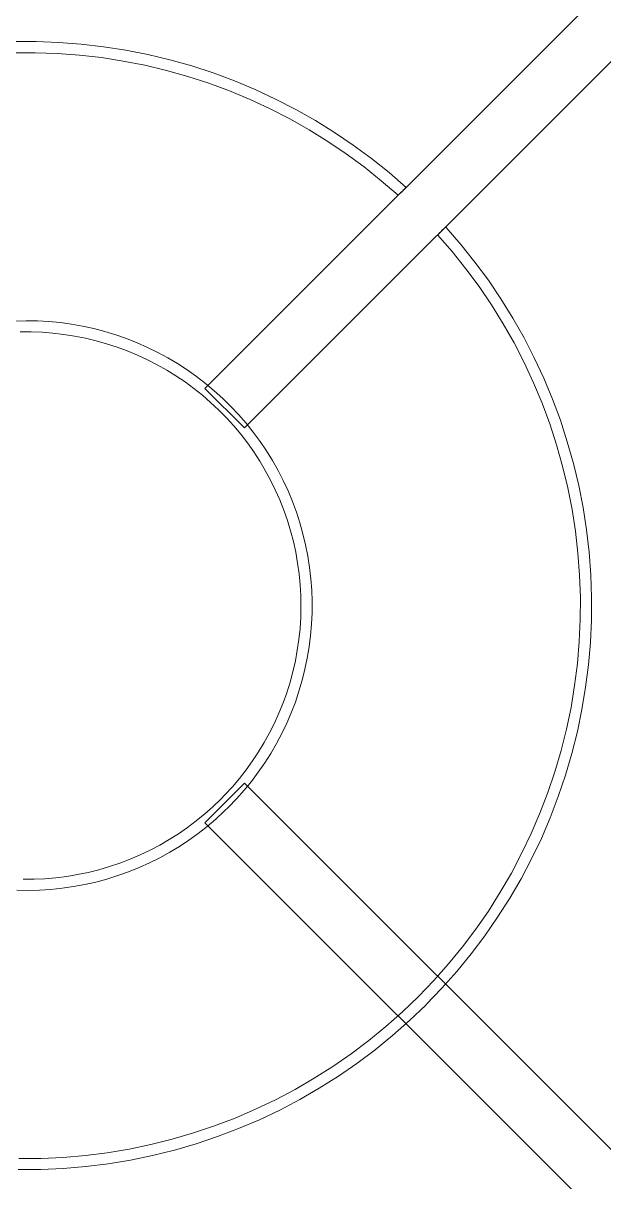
# Model space of a CAD drawing. Header units: millimetres. Extents: x -22227 to 20164, y 15335 to 61747.
# Drawn here: x -7819.1 to -7715.2, y 61143.8 to 61351.2 of the extents above; entities that cross this region are included whole.
import ezdxf

# ---------------------------------------------------------------- set-up
doc = ezdxf.new("R2010")
doc.units = ezdxf.units.MM
doc.layers.add('A-DETL-THIN', color=7, linetype='Continuous', lineweight=9)
doc.layers.add('M-EQPM', color=7, linetype='Continuous', lineweight=5)

# ---------------------------------------------------------------- blocks, each defined once
blk = doc.blocks.new('DanNong_VRV_1 QUẠT - OD-A-12_1-2147179-MẶT BẰNG BỐ TRÍ THIẾT BỊ')
at = {"layer": 'M-EQPM'}
for p, q in [((84.32, 227.11), (276.65, 419.45)), ((273.82, 416.62), (84.32, 227.11)), ((283.72, 412.38), (91.39, 220.04)), ((91.39, 220.04), (280.9, 409.55)), ((91.39, 220.04), (84.32, 227.11)), ((84.32, 227.11), (91.39, 220.04)), ((91.39, 156.4), (84.32, 149.33)), ((91.39, 156.4), (84.32, 149.33)), ((280.9, -33.1), (91.39, 156.4)), ((91.39, 156.4), (283.72, -35.93)), ((276.65, -43), (84.32, 149.33)), ((84.32, 149.33), (273.82, -40.17))]:
    blk.add_line(p, q, dxfattribs=at)
at = {"layer": 'M-EQPM', "flags": 128}
for points in [[(120.29, 263.09), (117.25, 265.74), (114.09, 268.27), (110.84, 270.67), (107.5, 272.93), (104.07, 275.06), (100.56, 277.06), (96.96, 278.91), (93.3, 280.61), (89.58, 282.17), (85.79, 283.58), (81.95, 284.83), (78.06, 285.93), (74.13, 286.88), (70.17, 287.66), (66.18, 288.29), (62.17, 288.76), (58.14, 289.06), (54.1, 289.21), (50.06, 289.19)], [(49.99, 287.19), (53.95, 287.21), (57.9, 287.07), (61.85, 286.78), (65.79, 286.33), (69.7, 285.72), (73.58, 284.95), (77.43, 284.03), (81.25, 282.96), (85.01, 281.73), (88.72, 280.36), (92.38, 278.83), (95.97, 277.17), (99.49, 275.36), (102.94, 273.41), (106.31, 271.32), (109.59, 269.11), (112.78, 266.76), (115.87, 264.29), (118.86, 261.69), (118.88, 261.67)], [(123.92, 116.8), (126.72, 119.72), (129.4, 122.74), (131.95, 125.87), (134.38, 129.1), (136.68, 132.42), (138.85, 135.83), (140.87, 139.32), (142.76, 142.9), (144.5, 146.54), (146.09, 150.25), (147.54, 154.03), (148.83, 157.85), (149.96, 161.73), (150.95, 165.65), (151.77, 169.6), (152.43, 173.59), (152.94, 177.6), (153.28, 181.62), (153.47, 185.66), (153.49, 189.7), (153.35, 193.73), (153.05, 197.76), (152.59, 201.78), (151.96, 205.77), (151.18, 209.73), (150.24, 213.66), (149.15, 217.55), (147.9, 221.39), (146.5, 225.18), (144.94, 228.91), (143.24, 232.57), (141.4, 236.17), (139.41, 239.68), (137.28, 243.12), (135.02, 246.46), (132.62, 249.72), (130.1, 252.87), (127.45, 255.92), (127.37, 256.02)], [(125.95, 254.6), (128.55, 251.61), (131.02, 248.52), (133.37, 245.33), (135.59, 242.05), (137.67, 238.69), (139.62, 235.24), (141.43, 231.72), (143.1, 228.13), (144.62, 224.47), (146, 220.76), (147.23, 216.99), (148.3, 213.18), (149.22, 209.33), (149.99, 205.45), (150.6, 201.53), (151.05, 197.6), (151.35, 193.65), (151.49, 189.69), (151.47, 185.74), (151.29, 181.78), (150.95, 177.83), (150.46, 173.91), (149.81, 170), (149, 166.12), (148.04, 162.28), (146.93, 158.48), (145.66, 154.73), (144.25, 151.03), (142.69, 147.39), (140.98, 143.82), (139.14, 140.31), (137.15, 136.89), (135.03, 133.54), (132.78, 130.29), (130.4, 127.12), (127.89, 124.06), (125.27, 121.09), (122.52, 118.24), (122.5, 118.22)], [(88.56, 152.16), (89.98, 153.63), (91.33, 155.16), (92.62, 156.74), (93.85, 158.37), (95.01, 160.04), (96.1, 161.77), (97.12, 163.53), (98.08, 165.33), (98.95, 167.18), (99.76, 169.05), (100.49, 170.96), (101.14, 172.89), (101.71, 174.85), (102.21, 176.82), (102.63, 178.82), (102.96, 180.83), (103.22, 182.86), (103.39, 184.89), (103.48, 186.93), (103.49, 188.97), (103.42, 191.01), (103.27, 193.04), (103.04, 195.07), (102.72, 197.08), (102.33, 199.08), (101.86, 201.07), (101.3, 203.03), (100.67, 204.97), (99.96, 206.88), (99.18, 208.77), (98.32, 210.62), (97.39, 212.43), (96.38, 214.21), (95.31, 215.94), (94.17, 217.63), (92.96, 219.27), (91.68, 220.87), (90.35, 222.41), (88.95, 223.89), (87.49, 225.32), (85.98, 226.69), (84.42, 228), (82.8, 229.25), (81.14, 230.42), (79.43, 231.54), (77.67, 232.58), (75.88, 233.55), (74.05, 234.45), (72.18, 235.27), (70.28, 236.02), (68.36, 236.69), (66.41, 237.29), (64.43, 237.81), (62.44, 238.24), (60.43, 238.6), (58.41, 238.88), (56.38, 239.07), (54.35, 239.19), (52.31, 239.22), (50.27, 239.17)], [(51.26, 237.21), (53.22, 237.22), (55.17, 237.15), (57.13, 237), (59.08, 236.78), (61.01, 236.48), (62.93, 236.1), (64.84, 235.64), (66.73, 235.11), (68.59, 234.51), (70.43, 233.82), (72.24, 233.07), (74.02, 232.25), (75.76, 231.35), (77.47, 230.39), (79.13, 229.35), (80.76, 228.26), (82.33, 227.09), (83.86, 225.87), (85.34, 224.59), (86.77, 223.24), (88.15, 221.84), (89.46, 220.39), (90.72, 218.89), (91.91, 217.34), (93.05, 215.74), (94.11, 214.09), (95.12, 212.41), (96.05, 210.68), (96.91, 208.92), (97.7, 207.13), (98.42, 205.31), (99.07, 203.46), (99.64, 201.58), (100.14, 199.69), (100.56, 197.77), (100.9, 195.84), (101.17, 193.9), (101.36, 191.95), (101.47, 190), (101.5, 188.04), (101.45, 186.08), (101.33, 184.12), (101.12, 182.17), (100.84, 180.23), (100.49, 178.31), (100.05, 176.39), (99.54, 174.5), (98.95, 172.63), (98.29, 170.79), (97.56, 168.97), (96.75, 167.18), (95.88, 165.43), (94.93, 163.71), (93.92, 162.04), (92.84, 160.4), (91.69, 158.81), (90.48, 157.27), (89.22, 155.77), (87.89, 154.33), (87.15, 153.57)], [(50.65, 137.26), (52.69, 137.22), (54.73, 137.27), (56.77, 137.4), (58.8, 137.61), (60.82, 137.91), (62.82, 138.28), (64.81, 138.73), (66.78, 139.26), (68.73, 139.87), (70.65, 140.56), (72.54, 141.32), (74.4, 142.16), (76.22, 143.08), (78.01, 144.06), (79.75, 145.12), (81.46, 146.24), (83.11, 147.43), (84.72, 148.69), (86.27, 150.01), (87.78, 151.39), (88.56, 152.16)], [(87.15, 153.57), (85.73, 152.22), (84.27, 150.92), (82.75, 149.68), (81.19, 148.5), (79.57, 147.38), (77.92, 146.33), (76.22, 145.35), (74.49, 144.43), (72.72, 143.59), (70.92, 142.82), (69.09, 142.12), (67.23, 141.49), (65.35, 140.94), (63.45, 140.46), (61.53, 140.06), (59.6, 139.74), (57.65, 139.49), (55.7, 139.33), (53.74, 139.24), (51.78, 139.23)], [(50.9, 87.24), (54.94, 87.25), (58.97, 87.43), (63, 87.77), (67.01, 88.27), (70.99, 88.93), (74.95, 89.75), (78.87, 90.73), (82.75, 91.86), (86.57, 93.14), (90.35, 94.58), (94.06, 96.17), (97.71, 97.91), (101.29, 99.79), (104.78, 101.81), (108.2, 103.97), (111.52, 106.26), (114.75, 108.69), (117.88, 111.24), (120.91, 113.92), (123.83, 116.71), (123.92, 116.8)], [(122.5, 118.22), (119.65, 115.48), (116.69, 112.85), (113.62, 110.34), (110.46, 107.96), (107.2, 105.71), (103.86, 103.59), (100.43, 101.6), (96.93, 99.75), (93.36, 98.05), (89.72, 96.48), (86.02, 95.07), (82.27, 93.8), (78.47, 92.69), (74.63, 91.73), (70.75, 90.92), (66.84, 90.27), (62.92, 89.77), (58.97, 89.43), (55.01, 89.25), (51.05, 89.23)]]:
    blk.add_lwpolyline(points, dxfattribs=at)
at = {"layer": 'M-EQPM'}
for points in [[(120.29, 263.09), (120.29, 263.09), (120.27, 263.07), (120.17, 262.96), (120.01, 262.8), (119.81, 262.6), (119.59, 262.38), (119.36, 262.16), (119.16, 261.96), (119, 261.8), (118.9, 261.7), (118.88, 261.67), (118.88, 261.67)], [(118.88, 261.67), (118.88, 261.67), (118.9, 261.7), (119, 261.8), (119.16, 261.96), (119.36, 262.16), (119.59, 262.38), (119.81, 262.6), (120.01, 262.8), (120.17, 262.96), (120.27, 263.07), (120.29, 263.09), (120.29, 263.09)], [(125.95, 254.6), (125.95, 254.6), (125.97, 254.62), (126.08, 254.73), (126.23, 254.89), (126.44, 255.09), (126.66, 255.31), (126.88, 255.53), (127.08, 255.73), (127.24, 255.89), (127.34, 255.99), (127.37, 256.02), (127.37, 256.02)], [(127.37, 256.02), (127.37, 256.02), (127.34, 255.99), (127.24, 255.89), (127.08, 255.73), (126.88, 255.53), (126.66, 255.31), (126.44, 255.09), (126.23, 254.89), (126.08, 254.73), (125.97, 254.62), (125.95, 254.6), (125.95, 254.6)]]:
    blk.add_open_spline(points, degree=3, dxfattribs=at)
blk = doc.blocks.new('DanNong_VRV_1 QUẠT - OD-A-12_1-V166-MẶT BẰNG BỐ TRÍ THIẾT BỊ')
at = {"layer": 'A-DETL-THIN'}
for p, q in [((127.45, 255.92), (127.37, 256.02)), ((123.83, 116.71), (123.92, 116.8))]:
    blk.add_line(p, q, dxfattribs=at)
at = {"layer": 'M-EQPM'}
for p, q in [((84.32, 227.11), (276.65, 419.45)), ((273.82, 416.62), (84.32, 227.11)), ((283.72, 412.38), (91.39, 220.04)), ((91.39, 220.04), (280.9, 409.55)), ((91.39, 220.04), (84.32, 227.11)), ((84.32, 227.11), (91.39, 220.04)), ((91.39, 156.4), (84.32, 149.33)), ((91.39, 156.4), (84.32, 149.33)), ((280.9, -33.1), (91.39, 156.4)), ((91.39, 156.4), (283.72, -35.93)), ((276.65, -43), (84.32, 149.33)), ((84.32, 149.33), (273.82, -40.17))]:
    blk.add_line(p, q, dxfattribs=at)
at = {"layer": 'M-EQPM', "flags": 128}
for points in [[(120.29, 263.09), (117.25, 265.74), (114.09, 268.27), (110.84, 270.67), (107.5, 272.93), (104.07, 275.06), (100.56, 277.06), (96.96, 278.91), (93.3, 280.61), (89.58, 282.17), (85.79, 283.58), (81.95, 284.83), (78.06, 285.93), (74.13, 286.88), (70.17, 287.66), (66.18, 288.29), (62.17, 288.76), (58.14, 289.06), (54.1, 289.21), (50.06, 289.19)], [(49.99, 287.19), (53.95, 287.21), (57.9, 287.07), (61.85, 286.78), (65.79, 286.33), (69.7, 285.72), (73.58, 284.95), (77.43, 284.03), (81.25, 282.96), (85.01, 281.73), (88.72, 280.36), (92.38, 278.83), (95.97, 277.17), (99.49, 275.36), (102.94, 273.41), (106.31, 271.32), (109.59, 269.11), (112.78, 266.76), (115.87, 264.29), (118.86, 261.69), (118.88, 261.67)], [(123.92, 116.8), (126.72, 119.72), (129.4, 122.74), (131.95, 125.87), (134.38, 129.1), (136.68, 132.42), (138.85, 135.83), (140.87, 139.32), (142.76, 142.9), (144.5, 146.54), (146.09, 150.25), (147.54, 154.03), (148.83, 157.85), (149.96, 161.73), (150.95, 165.65), (151.77, 169.6), (152.43, 173.59), (152.94, 177.6), (153.28, 181.62), (153.47, 185.66), (153.49, 189.7), (153.35, 193.73), (153.05, 197.76), (152.59, 201.78), (151.96, 205.77), (151.18, 209.73), (150.24, 213.66), (149.15, 217.55), (147.9, 221.39), (146.5, 225.18), (144.94, 228.91), (143.24, 232.57), (141.4, 236.17), (139.41, 239.68), (137.28, 243.12), (135.02, 246.46), (132.62, 249.72), (130.1, 252.87), (127.45, 255.92), (127.37, 256.02)], [(125.95, 254.6), (128.55, 251.61), (131.02, 248.52), (133.37, 245.33), (135.59, 242.05), (137.67, 238.69), (139.62, 235.24), (141.43, 231.72), (143.1, 228.13), (144.62, 224.47), (146, 220.76), (147.23, 216.99), (148.3, 213.18), (149.22, 209.33), (149.99, 205.45), (150.6, 201.53), (151.05, 197.6), (151.35, 193.65), (151.49, 189.69), (151.47, 185.74), (151.29, 181.78), (150.95, 177.83), (150.46, 173.91), (149.81, 170), (149, 166.12), (148.04, 162.28), (146.93, 158.48), (145.66, 154.73), (144.25, 151.03), (142.69, 147.39), (140.98, 143.82), (139.14, 140.31), (137.15, 136.89), (135.03, 133.54), (132.78, 130.29), (130.4, 127.12), (127.89, 124.06), (125.27, 121.09), (122.52, 118.24), (122.5, 118.22)], [(88.56, 152.16), (89.98, 153.63), (91.33, 155.16), (92.62, 156.74), (93.85, 158.37), (95.01, 160.04), (96.1, 161.77), (97.12, 163.53), (98.08, 165.33), (98.95, 167.18), (99.76, 169.05), (100.49, 170.96), (101.14, 172.89), (101.71, 174.85), (102.21, 176.82), (102.63, 178.82), (102.96, 180.83), (103.22, 182.86), (103.39, 184.89), (103.48, 186.93), (103.49, 188.97), (103.42, 191.01), (103.27, 193.04), (103.04, 195.07), (102.72, 197.08), (102.33, 199.08), (101.86, 201.07), (101.3, 203.03), (100.67, 204.97), (99.96, 206.88), (99.18, 208.77), (98.32, 210.62), (97.39, 212.43), (96.38, 214.21), (95.31, 215.94), (94.17, 217.63), (92.96, 219.27), (91.68, 220.87), (90.35, 222.41), (88.95, 223.89), (87.49, 225.32), (85.98, 226.69), (84.42, 228), (82.8, 229.25), (81.14, 230.42), (79.43, 231.54), (77.67, 232.58), (75.88, 233.55), (74.05, 234.45), (72.18, 235.27), (70.28, 236.02), (68.36, 236.69), (66.41, 237.29), (64.43, 237.81), (62.44, 238.24), (60.43, 238.6), (58.41, 238.88), (56.38, 239.07), (54.35, 239.19), (52.31, 239.22), (50.27, 239.17)], [(51.26, 237.21), (53.22, 237.22), (55.17, 237.15), (57.13, 237), (59.08, 236.78), (61.01, 236.48), (62.93, 236.1), (64.84, 235.64), (66.73, 235.11), (68.59, 234.51), (70.43, 233.82), (72.24, 233.07), (74.02, 232.25), (75.76, 231.35), (77.47, 230.39), (79.13, 229.35), (80.76, 228.26), (82.33, 227.09), (83.86, 225.87), (85.34, 224.59), (86.77, 223.24), (88.15, 221.84), (89.46, 220.39), (90.72, 218.89), (91.91, 217.34), (93.05, 215.74), (94.11, 214.09), (95.12, 212.41), (96.05, 210.68), (96.91, 208.92), (97.7, 207.13), (98.42, 205.31), (99.07, 203.46), (99.64, 201.58), (100.14, 199.69), (100.56, 197.77), (100.9, 195.84), (101.17, 193.9), (101.36, 191.95), (101.47, 190), (101.5, 188.04), (101.45, 186.08), (101.33, 184.12), (101.12, 182.17), (100.84, 180.23), (100.49, 178.31), (100.05, 176.39), (99.54, 174.5), (98.95, 172.63), (98.29, 170.79), (97.56, 168.97), (96.75, 167.18), (95.88, 165.43), (94.93, 163.71), (93.92, 162.04), (92.84, 160.4), (91.69, 158.81), (90.48, 157.27), (89.22, 155.77), (87.89, 154.33), (87.15, 153.57)], [(50.65, 137.26), (52.69, 137.22), (54.73, 137.27), (56.77, 137.4), (58.8, 137.61), (60.82, 137.91), (62.82, 138.28), (64.81, 138.73), (66.78, 139.26), (68.73, 139.87), (70.65, 140.56), (72.54, 141.32), (74.4, 142.16), (76.22, 143.08), (78.01, 144.06), (79.75, 145.12), (81.46, 146.24), (83.11, 147.43), (84.72, 148.69), (86.27, 150.01), (87.78, 151.39), (88.56, 152.16)], [(87.15, 153.57), (85.73, 152.22), (84.27, 150.92), (82.75, 149.68), (81.19, 148.5), (79.57, 147.38), (77.92, 146.33), (76.22, 145.35), (74.49, 144.43), (72.72, 143.59), (70.92, 142.82), (69.09, 142.12), (67.23, 141.49), (65.35, 140.94), (63.45, 140.46), (61.53, 140.06), (59.6, 139.74), (57.65, 139.49), (55.7, 139.33), (53.74, 139.24), (51.78, 139.23)], [(50.9, 87.24), (54.94, 87.25), (58.97, 87.43), (63, 87.77), (67.01, 88.27), (70.99, 88.93), (74.95, 89.75), (78.87, 90.73), (82.75, 91.86), (86.57, 93.14), (90.35, 94.58), (94.06, 96.17), (97.71, 97.91), (101.29, 99.79), (104.78, 101.81), (108.2, 103.97), (111.52, 106.26), (114.75, 108.69), (117.88, 111.24), (120.91, 113.92), (123.83, 116.71), (123.92, 116.8)], [(122.5, 118.22), (119.65, 115.48), (116.69, 112.85), (113.62, 110.34), (110.46, 107.96), (107.2, 105.71), (103.86, 103.59), (100.43, 101.6), (96.93, 99.75), (93.36, 98.05), (89.72, 96.48), (86.02, 95.07), (82.27, 93.8), (78.47, 92.69), (74.63, 91.73), (70.75, 90.92), (66.84, 90.27), (62.92, 89.77), (58.97, 89.43), (55.01, 89.25), (51.05, 89.23)]]:
    blk.add_lwpolyline(points, dxfattribs=at)
at = {"layer": 'M-EQPM'}
for points in [[(120.29, 263.09), (120.29, 263.09), (120.27, 263.07), (120.17, 262.96), (120.01, 262.8), (119.81, 262.6), (119.59, 262.38), (119.36, 262.16), (119.16, 261.96), (119, 261.8), (118.9, 261.7), (118.88, 261.67), (118.88, 261.67)], [(118.88, 261.67), (118.88, 261.67), (118.9, 261.7), (119, 261.8), (119.16, 261.96), (119.36, 262.16), (119.59, 262.38), (119.81, 262.6), (120.01, 262.8), (120.17, 262.96), (120.27, 263.07), (120.29, 263.09), (120.29, 263.09)], [(125.95, 254.6), (125.95, 254.6), (125.97, 254.62), (126.08, 254.73), (126.23, 254.89), (126.44, 255.09), (126.66, 255.31), (126.88, 255.53), (127.08, 255.73), (127.24, 255.89), (127.34, 255.99), (127.37, 256.02), (127.37, 256.02)], [(127.37, 256.02), (127.37, 256.02), (127.34, 255.99), (127.24, 255.89), (127.08, 255.73), (126.88, 255.53), (126.66, 255.31), (126.44, 255.09), (126.23, 254.89), (126.08, 254.73), (125.97, 254.62), (125.95, 254.6), (125.95, 254.6)]]:
    blk.add_open_spline(points, degree=3, dxfattribs=at)
blk = doc.blocks.new('DanNong_VRV_1 QUẠT - OD-A-12_1-V175-MẶT BẰNG BỐ TRÍ THIẾT BỊ')
at = {"layer": 'A-DETL-THIN'}
for p, q in [((127.45, 255.92), (127.37, 256.02)), ((123.83, 116.71), (123.92, 116.8))]:
    blk.add_line(p, q, dxfattribs=at)
at = {"layer": 'M-EQPM'}
for p, q in [((84.32, 227.11), (276.65, 419.45)), ((84.32, 227.11), (276.65, 419.45)), ((273.82, 416.62), (84.32, 227.11)), ((273.82, 416.62), (84.32, 227.11)), ((283.72, 412.38), (91.39, 220.04)), ((283.72, 412.38), (91.39, 220.04)), ((91.39, 220.04), (280.9, 409.55)), ((91.39, 220.04), (280.9, 409.55)), ((91.39, 220.04), (84.32, 227.11)), ((84.32, 227.11), (91.39, 220.04)), ((91.39, 220.04), (84.32, 227.11)), ((84.32, 227.11), (91.39, 220.04)), ((91.39, 156.4), (84.32, 149.33)), ((91.39, 156.4), (84.32, 149.33)), ((91.39, 156.4), (84.32, 149.33)), ((91.39, 156.4), (84.32, 149.33)), ((280.9, -33.1), (91.39, 156.4)), ((91.39, 156.4), (283.72, -35.93)), ((280.9, -33.1), (91.39, 156.4)), ((91.39, 156.4), (283.72, -35.93)), ((276.65, -43), (84.32, 149.33)), ((84.32, 149.33), (273.82, -40.17)), ((276.65, -43), (84.32, 149.33)), ((84.32, 149.33), (273.82, -40.17))]:
    blk.add_line(p, q, dxfattribs=at)
at = {"layer": 'M-EQPM', "flags": 128}
for points in [[(120.29, 263.09), (117.25, 265.74), (114.09, 268.27), (110.84, 270.67), (107.5, 272.93), (104.07, 275.06), (100.56, 277.06), (96.96, 278.91), (93.3, 280.61), (89.58, 282.17), (85.79, 283.58), (81.95, 284.83), (78.06, 285.93), (74.13, 286.88), (70.17, 287.66), (66.18, 288.29), (62.17, 288.76), (58.14, 289.06), (54.1, 289.21), (50.06, 289.19)], [(120.29, 263.09), (117.25, 265.74), (114.09, 268.27), (110.84, 270.67), (107.5, 272.93), (104.07, 275.06), (100.56, 277.06), (96.96, 278.91), (93.3, 280.61), (89.58, 282.17), (85.79, 283.58), (81.95, 284.83), (78.06, 285.93), (74.13, 286.88), (70.17, 287.66), (66.18, 288.29), (62.17, 288.76), (58.14, 289.06), (54.1, 289.21), (50.06, 289.19)], [(49.99, 287.19), (53.95, 287.21), (57.9, 287.07), (61.85, 286.78), (65.79, 286.33), (69.7, 285.72), (73.58, 284.95), (77.43, 284.03), (81.25, 282.96), (85.01, 281.73), (88.72, 280.36), (92.38, 278.83), (95.97, 277.17), (99.49, 275.36), (102.94, 273.41), (106.31, 271.32), (109.59, 269.11), (112.78, 266.76), (115.87, 264.29), (118.86, 261.69), (118.88, 261.67)], [(49.99, 287.19), (53.95, 287.21), (57.9, 287.07), (61.85, 286.78), (65.79, 286.33), (69.7, 285.72), (73.58, 284.95), (77.43, 284.03), (81.25, 282.96), (85.01, 281.73), (88.72, 280.36), (92.38, 278.83), (95.97, 277.17), (99.49, 275.36), (102.94, 273.41), (106.31, 271.32), (109.59, 269.11), (112.78, 266.76), (115.87, 264.29), (118.86, 261.69), (118.88, 261.67)], [(123.92, 116.8), (126.72, 119.72), (129.4, 122.74), (131.95, 125.87), (134.38, 129.1), (136.68, 132.42), (138.85, 135.83), (140.87, 139.32), (142.76, 142.9), (144.5, 146.54), (146.09, 150.25), (147.54, 154.03), (148.83, 157.85), (149.96, 161.73), (150.95, 165.65), (151.77, 169.6), (152.43, 173.59), (152.94, 177.6), (153.28, 181.62), (153.47, 185.66), (153.49, 189.7), (153.35, 193.73), (153.05, 197.76), (152.59, 201.78), (151.96, 205.77), (151.18, 209.73), (150.24, 213.66), (149.15, 217.55), (147.9, 221.39), (146.5, 225.18), (144.94, 228.91), (143.24, 232.57), (141.4, 236.17), (139.41, 239.68), (137.28, 243.12), (135.02, 246.46), (132.62, 249.72), (130.1, 252.87), (127.45, 255.92), (127.37, 256.02)], [(123.92, 116.8), (126.72, 119.72), (129.4, 122.74), (131.95, 125.87), (134.38, 129.1), (136.68, 132.42), (138.85, 135.83), (140.87, 139.32), (142.76, 142.9), (144.5, 146.54), (146.09, 150.25), (147.54, 154.03), (148.83, 157.85), (149.96, 161.73), (150.95, 165.65), (151.77, 169.6), (152.43, 173.59), (152.94, 177.6), (153.28, 181.62), (153.47, 185.66), (153.49, 189.7), (153.35, 193.73), (153.05, 197.76), (152.59, 201.78), (151.96, 205.77), (151.18, 209.73), (150.24, 213.66), (149.15, 217.55), (147.9, 221.39), (146.5, 225.18), (144.94, 228.91), (143.24, 232.57), (141.4, 236.17), (139.41, 239.68), (137.28, 243.12), (135.02, 246.46), (132.62, 249.72), (130.1, 252.87), (127.45, 255.92), (127.37, 256.02)], [(125.95, 254.6), (128.55, 251.61), (131.02, 248.52), (133.37, 245.33), (135.59, 242.05), (137.67, 238.69), (139.62, 235.24), (141.43, 231.72), (143.1, 228.13), (144.62, 224.47), (146, 220.76), (147.23, 216.99), (148.3, 213.18), (149.22, 209.33), (149.99, 205.45), (150.6, 201.53), (151.05, 197.6), (151.35, 193.65), (151.49, 189.69), (151.47, 185.74), (151.29, 181.78), (150.95, 177.83), (150.46, 173.91), (149.81, 170), (149, 166.12), (148.04, 162.28), (146.93, 158.48), (145.66, 154.73), (144.25, 151.03), (142.69, 147.39), (140.98, 143.82), (139.14, 140.31), (137.15, 136.89), (135.03, 133.54), (132.78, 130.29), (130.4, 127.12), (127.89, 124.06), (125.27, 121.09), (122.52, 118.24), (122.5, 118.22)], [(125.95, 254.6), (128.55, 251.61), (131.02, 248.52), (133.37, 245.33), (135.59, 242.05), (137.67, 238.69), (139.62, 235.24), (141.43, 231.72), (143.1, 228.13), (144.62, 224.47), (146, 220.76), (147.23, 216.99), (148.3, 213.18), (149.22, 209.33), (149.99, 205.45), (150.6, 201.53), (151.05, 197.6), (151.35, 193.65), (151.49, 189.69), (151.47, 185.74), (151.29, 181.78), (150.95, 177.83), (150.46, 173.91), (149.81, 170), (149, 166.12), (148.04, 162.28), (146.93, 158.48), (145.66, 154.73), (144.25, 151.03), (142.69, 147.39), (140.98, 143.82), (139.14, 140.31), (137.15, 136.89), (135.03, 133.54), (132.78, 130.29), (130.4, 127.12), (127.89, 124.06), (125.27, 121.09), (122.52, 118.24), (122.5, 118.22)], [(88.56, 152.16), (89.98, 153.63), (91.33, 155.16), (92.62, 156.74), (93.85, 158.37), (95.01, 160.04), (96.1, 161.77), (97.12, 163.53), (98.08, 165.33), (98.95, 167.18), (99.76, 169.05), (100.49, 170.96), (101.14, 172.89), (101.71, 174.85), (102.21, 176.82), (102.63, 178.82), (102.96, 180.83), (103.22, 182.86), (103.39, 184.89), (103.48, 186.93), (103.49, 188.97), (103.42, 191.01), (103.27, 193.04), (103.04, 195.07), (102.72, 197.08), (102.33, 199.08), (101.86, 201.07), (101.3, 203.03), (100.67, 204.97), (99.96, 206.88), (99.18, 208.77), (98.32, 210.62), (97.39, 212.43), (96.38, 214.21), (95.31, 215.94), (94.17, 217.63), (92.96, 219.27), (91.68, 220.87), (90.35, 222.41), (88.95, 223.89), (87.49, 225.32), (85.98, 226.69), (84.42, 228), (82.8, 229.25), (81.14, 230.42), (79.43, 231.54), (77.67, 232.58), (75.88, 233.55), (74.05, 234.45), (72.18, 235.27), (70.28, 236.02), (68.36, 236.69), (66.41, 237.29), (64.43, 237.81), (62.44, 238.24), (60.43, 238.6), (58.41, 238.88), (56.38, 239.07), (54.35, 239.19), (52.31, 239.22), (50.27, 239.17)], [(88.56, 152.16), (89.98, 153.63), (91.33, 155.16), (92.62, 156.74), (93.85, 158.37), (95.01, 160.04), (96.1, 161.77), (97.12, 163.53), (98.08, 165.33), (98.95, 167.18), (99.76, 169.05), (100.49, 170.96), (101.14, 172.89), (101.71, 174.85), (102.21, 176.82), (102.63, 178.82), (102.96, 180.83), (103.22, 182.86), (103.39, 184.89), (103.48, 186.93), (103.49, 188.97), (103.42, 191.01), (103.27, 193.04), (103.04, 195.07), (102.72, 197.08), (102.33, 199.08), (101.86, 201.07), (101.3, 203.03), (100.67, 204.97), (99.96, 206.88), (99.18, 208.77), (98.32, 210.62), (97.39, 212.43), (96.38, 214.21), (95.31, 215.94), (94.17, 217.63), (92.96, 219.27), (91.68, 220.87), (90.35, 222.41), (88.95, 223.89), (87.49, 225.32), (85.98, 226.69), (84.42, 228), (82.8, 229.25), (81.14, 230.42), (79.43, 231.54), (77.67, 232.58), (75.88, 233.55), (74.05, 234.45), (72.18, 235.27), (70.28, 236.02), (68.36, 236.69), (66.41, 237.29), (64.43, 237.81), (62.44, 238.24), (60.43, 238.6), (58.41, 238.88), (56.38, 239.07), (54.35, 239.19), (52.31, 239.22), (50.27, 239.17)], [(51.26, 237.21), (53.22, 237.22), (55.17, 237.15), (57.13, 237), (59.08, 236.78), (61.01, 236.48), (62.93, 236.1), (64.84, 235.64), (66.73, 235.11), (68.59, 234.51), (70.43, 233.82), (72.24, 233.07), (74.02, 232.25), (75.76, 231.35), (77.47, 230.39), (79.13, 229.35), (80.76, 228.26), (82.33, 227.09), (83.86, 225.87), (85.34, 224.59), (86.77, 223.24), (88.15, 221.84), (89.46, 220.39), (90.72, 218.89), (91.91, 217.34), (93.05, 215.74), (94.11, 214.09), (95.12, 212.41), (96.05, 210.68), (96.91, 208.92), (97.7, 207.13), (98.42, 205.31), (99.07, 203.46), (99.64, 201.58), (100.14, 199.69), (100.56, 197.77), (100.9, 195.84), (101.17, 193.9), (101.36, 191.95), (101.47, 190), (101.5, 188.04), (101.45, 186.08), (101.33, 184.12), (101.12, 182.17), (100.84, 180.23), (100.49, 178.31), (100.05, 176.39), (99.54, 174.5), (98.95, 172.63), (98.29, 170.79), (97.56, 168.97), (96.75, 167.18), (95.88, 165.43), (94.93, 163.71), (93.92, 162.04), (92.84, 160.4), (91.69, 158.81), (90.48, 157.27), (89.22, 155.77), (87.89, 154.33), (87.15, 153.57)], [(51.26, 237.21), (53.22, 237.22), (55.17, 237.15), (57.13, 237), (59.08, 236.78), (61.01, 236.48), (62.93, 236.1), (64.84, 235.64), (66.73, 235.11), (68.59, 234.51), (70.43, 233.82), (72.24, 233.07), (74.02, 232.25), (75.76, 231.35), (77.47, 230.39), (79.13, 229.35), (80.76, 228.26), (82.33, 227.09), (83.86, 225.87), (85.34, 224.59), (86.77, 223.24), (88.15, 221.84), (89.46, 220.39), (90.72, 218.89), (91.91, 217.34), (93.05, 215.74), (94.11, 214.09), (95.12, 212.41), (96.05, 210.68), (96.91, 208.92), (97.7, 207.13), (98.42, 205.31), (99.07, 203.46), (99.64, 201.58), (100.14, 199.69), (100.56, 197.77), (100.9, 195.84), (101.17, 193.9), (101.36, 191.95), (101.47, 190), (101.5, 188.04), (101.45, 186.08), (101.33, 184.12), (101.12, 182.17), (100.84, 180.23), (100.49, 178.31), (100.05, 176.39), (99.54, 174.5), (98.95, 172.63), (98.29, 170.79), (97.56, 168.97), (96.75, 167.18), (95.88, 165.43), (94.93, 163.71), (93.92, 162.04), (92.84, 160.4), (91.69, 158.81), (90.48, 157.27), (89.22, 155.77), (87.89, 154.33), (87.15, 153.57)], [(50.65, 137.26), (52.69, 137.22), (54.73, 137.27), (56.77, 137.4), (58.8, 137.61), (60.82, 137.91), (62.82, 138.28), (64.81, 138.73), (66.78, 139.26), (68.73, 139.87), (70.65, 140.56), (72.54, 141.32), (74.4, 142.16), (76.22, 143.08), (78.01, 144.06), (79.75, 145.12), (81.46, 146.24), (83.11, 147.43), (84.72, 148.69), (86.27, 150.01), (87.78, 151.39), (88.56, 152.16)], [(50.65, 137.26), (52.69, 137.22), (54.73, 137.27), (56.77, 137.4), (58.8, 137.61), (60.82, 137.91), (62.82, 138.28), (64.81, 138.73), (66.78, 139.26), (68.73, 139.87), (70.65, 140.56), (72.54, 141.32), (74.4, 142.16), (76.22, 143.08), (78.01, 144.06), (79.75, 145.12), (81.46, 146.24), (83.11, 147.43), (84.72, 148.69), (86.27, 150.01), (87.78, 151.39), (88.56, 152.16)], [(87.15, 153.57), (85.73, 152.22), (84.27, 150.92), (82.75, 149.68), (81.19, 148.5), (79.57, 147.38), (77.92, 146.33), (76.22, 145.35), (74.49, 144.43), (72.72, 143.59), (70.92, 142.82), (69.09, 142.12), (67.23, 141.49), (65.35, 140.94), (63.45, 140.46), (61.53, 140.06), (59.6, 139.74), (57.65, 139.49), (55.7, 139.33), (53.74, 139.24), (51.78, 139.23)], [(87.15, 153.57), (85.73, 152.22), (84.27, 150.92), (82.75, 149.68), (81.19, 148.5), (79.57, 147.38), (77.92, 146.33), (76.22, 145.35), (74.49, 144.43), (72.72, 143.59), (70.92, 142.82), (69.09, 142.12), (67.23, 141.49), (65.35, 140.94), (63.45, 140.46), (61.53, 140.06), (59.6, 139.74), (57.65, 139.49), (55.7, 139.33), (53.74, 139.24), (51.78, 139.23)], [(50.9, 87.24), (54.94, 87.25), (58.97, 87.43), (63, 87.77), (67.01, 88.27), (70.99, 88.93), (74.95, 89.75), (78.87, 90.73), (82.75, 91.86), (86.57, 93.14), (90.35, 94.58), (94.06, 96.17), (97.71, 97.91), (101.29, 99.79), (104.78, 101.81), (108.2, 103.97), (111.52, 106.26), (114.75, 108.69), (117.88, 111.24), (120.91, 113.92), (123.83, 116.71), (123.92, 116.8)], [(50.9, 87.24), (54.94, 87.25), (58.97, 87.43), (63, 87.77), (67.01, 88.27), (70.99, 88.93), (74.95, 89.75), (78.87, 90.73), (82.75, 91.86), (86.57, 93.14), (90.35, 94.58), (94.06, 96.17), (97.71, 97.91), (101.29, 99.79), (104.78, 101.81), (108.2, 103.97), (111.52, 106.26), (114.75, 108.69), (117.88, 111.24), (120.91, 113.92), (123.83, 116.71), (123.92, 116.8)], [(122.5, 118.22), (119.65, 115.48), (116.69, 112.85), (113.62, 110.34), (110.46, 107.96), (107.2, 105.71), (103.86, 103.59), (100.43, 101.6), (96.93, 99.75), (93.36, 98.05), (89.72, 96.48), (86.02, 95.07), (82.27, 93.8), (78.47, 92.69), (74.63, 91.73), (70.75, 90.92), (66.84, 90.27), (62.92, 89.77), (58.97, 89.43), (55.01, 89.25), (51.05, 89.23)], [(122.5, 118.22), (119.65, 115.48), (116.69, 112.85), (113.62, 110.34), (110.46, 107.96), (107.2, 105.71), (103.86, 103.59), (100.43, 101.6), (96.93, 99.75), (93.36, 98.05), (89.72, 96.48), (86.02, 95.07), (82.27, 93.8), (78.47, 92.69), (74.63, 91.73), (70.75, 90.92), (66.84, 90.27), (62.92, 89.77), (58.97, 89.43), (55.01, 89.25), (51.05, 89.23)]]:
    blk.add_lwpolyline(points, dxfattribs=at)
at = {"layer": 'M-EQPM'}
for points in [[(120.29, 263.09), (120.29, 263.09), (120.27, 263.07), (120.17, 262.96), (120.01, 262.8), (119.81, 262.6), (119.59, 262.38), (119.36, 262.16), (119.16, 261.96), (119, 261.8), (118.9, 261.7), (118.88, 261.67), (118.88, 261.67)], [(118.88, 261.67), (118.88, 261.67), (118.9, 261.7), (119, 261.8), (119.16, 261.96), (119.36, 262.16), (119.59, 262.38), (119.81, 262.6), (120.01, 262.8), (120.17, 262.96), (120.27, 263.07), (120.29, 263.09), (120.29, 263.09)], [(120.29, 263.09), (120.29, 263.09), (120.27, 263.07), (120.17, 262.96), (120.01, 262.8), (119.81, 262.6), (119.59, 262.38), (119.36, 262.16), (119.16, 261.96), (119, 261.8), (118.9, 261.7), (118.88, 261.67), (118.88, 261.67)], [(118.88, 261.67), (118.88, 261.67), (118.9, 261.7), (119, 261.8), (119.16, 261.96), (119.36, 262.16), (119.59, 262.38), (119.81, 262.6), (120.01, 262.8), (120.17, 262.96), (120.27, 263.07), (120.29, 263.09), (120.29, 263.09)], [(125.95, 254.6), (125.95, 254.6), (125.97, 254.62), (126.08, 254.73), (126.23, 254.89), (126.44, 255.09), (126.66, 255.31), (126.88, 255.53), (127.08, 255.73), (127.24, 255.89), (127.34, 255.99), (127.37, 256.02), (127.37, 256.02)], [(127.37, 256.02), (127.37, 256.02), (127.34, 255.99), (127.24, 255.89), (127.08, 255.73), (126.88, 255.53), (126.66, 255.31), (126.44, 255.09), (126.23, 254.89), (126.08, 254.73), (125.97, 254.62), (125.95, 254.6), (125.95, 254.6)], [(125.95, 254.6), (125.95, 254.6), (125.97, 254.62), (126.08, 254.73), (126.23, 254.89), (126.44, 255.09), (126.66, 255.31), (126.88, 255.53), (127.08, 255.73), (127.24, 255.89), (127.34, 255.99), (127.37, 256.02), (127.37, 256.02)], [(127.37, 256.02), (127.37, 256.02), (127.34, 255.99), (127.24, 255.89), (127.08, 255.73), (126.88, 255.53), (126.66, 255.31), (126.44, 255.09), (126.23, 254.89), (126.08, 254.73), (125.97, 254.62), (125.95, 254.6), (125.95, 254.6)]]:
    blk.add_open_spline(points, degree=3, dxfattribs=at)
blk = doc.blocks.new('DanNong_VRV_1 QUẠT - OD-A-12_1-V180-MẶT BẰNG BỐ TRÍ THIẾT BỊ')
at = {"layer": 'A-DETL-THIN'}
for p, q in [((127.45, 255.92), (127.37, 256.02)), ((127.45, 255.92), (127.37, 256.02)), ((123.83, 116.71), (123.92, 116.8)), ((123.83, 116.71), (123.92, 116.8))]:
    blk.add_line(p, q, dxfattribs=at)
at = {"layer": 'M-EQPM'}
for p, q in [((84.32, 227.11), (276.65, 419.45)), ((84.32, 227.11), (276.65, 419.45)), ((273.82, 416.62), (84.32, 227.11)), ((273.82, 416.62), (84.32, 227.11)), ((283.72, 412.38), (91.39, 220.04)), ((283.72, 412.38), (91.39, 220.04)), ((91.39, 220.04), (280.9, 409.55)), ((91.39, 220.04), (280.9, 409.55)), ((91.39, 220.04), (84.32, 227.11)), ((84.32, 227.11), (91.39, 220.04)), ((91.39, 220.04), (84.32, 227.11)), ((84.32, 227.11), (91.39, 220.04)), ((91.39, 156.4), (84.32, 149.33)), ((91.39, 156.4), (84.32, 149.33)), ((91.39, 156.4), (84.32, 149.33)), ((91.39, 156.4), (84.32, 149.33)), ((280.9, -33.1), (91.39, 156.4)), ((91.39, 156.4), (283.72, -35.93)), ((280.9, -33.1), (91.39, 156.4)), ((91.39, 156.4), (283.72, -35.93)), ((276.65, -43), (84.32, 149.33)), ((84.32, 149.33), (273.82, -40.17)), ((276.65, -43), (84.32, 149.33)), ((84.32, 149.33), (273.82, -40.17))]:
    blk.add_line(p, q, dxfattribs=at)
at = {"layer": 'M-EQPM', "flags": 128}
for points in [[(120.29, 263.09), (117.25, 265.74), (114.09, 268.27), (110.84, 270.67), (107.5, 272.93), (104.07, 275.06), (100.56, 277.06), (96.96, 278.91), (93.3, 280.61), (89.58, 282.17), (85.79, 283.58), (81.95, 284.83), (78.06, 285.93), (74.13, 286.88), (70.17, 287.66), (66.18, 288.29), (62.17, 288.76), (58.14, 289.06), (54.1, 289.21), (50.06, 289.19)], [(120.29, 263.09), (117.25, 265.74), (114.09, 268.27), (110.84, 270.67), (107.5, 272.93), (104.07, 275.06), (100.56, 277.06), (96.96, 278.91), (93.3, 280.61), (89.58, 282.17), (85.79, 283.58), (81.95, 284.83), (78.06, 285.93), (74.13, 286.88), (70.17, 287.66), (66.18, 288.29), (62.17, 288.76), (58.14, 289.06), (54.1, 289.21), (50.06, 289.19)], [(49.99, 287.19), (53.95, 287.21), (57.9, 287.07), (61.85, 286.78), (65.79, 286.33), (69.7, 285.72), (73.58, 284.95), (77.43, 284.03), (81.25, 282.96), (85.01, 281.73), (88.72, 280.36), (92.38, 278.83), (95.97, 277.17), (99.49, 275.36), (102.94, 273.41), (106.31, 271.32), (109.59, 269.11), (112.78, 266.76), (115.87, 264.29), (118.86, 261.69), (118.88, 261.67)], [(49.99, 287.19), (53.95, 287.21), (57.9, 287.07), (61.85, 286.78), (65.79, 286.33), (69.7, 285.72), (73.58, 284.95), (77.43, 284.03), (81.25, 282.96), (85.01, 281.73), (88.72, 280.36), (92.38, 278.83), (95.97, 277.17), (99.49, 275.36), (102.94, 273.41), (106.31, 271.32), (109.59, 269.11), (112.78, 266.76), (115.87, 264.29), (118.86, 261.69), (118.88, 261.67)], [(123.92, 116.8), (126.72, 119.72), (129.4, 122.74), (131.95, 125.87), (134.38, 129.1), (136.68, 132.42), (138.85, 135.83), (140.87, 139.32), (142.76, 142.9), (144.5, 146.54), (146.09, 150.25), (147.54, 154.03), (148.83, 157.85), (149.96, 161.73), (150.95, 165.65), (151.77, 169.6), (152.43, 173.59), (152.94, 177.6), (153.28, 181.62), (153.47, 185.66), (153.49, 189.7), (153.35, 193.73), (153.05, 197.76), (152.59, 201.78), (151.96, 205.77), (151.18, 209.73), (150.24, 213.66), (149.15, 217.55), (147.9, 221.39), (146.5, 225.18), (144.94, 228.91), (143.24, 232.57), (141.4, 236.17), (139.41, 239.68), (137.28, 243.12), (135.02, 246.46), (132.62, 249.72), (130.1, 252.87), (127.45, 255.92), (127.37, 256.02)], [(123.92, 116.8), (126.72, 119.72), (129.4, 122.74), (131.95, 125.87), (134.38, 129.1), (136.68, 132.42), (138.85, 135.83), (140.87, 139.32), (142.76, 142.9), (144.5, 146.54), (146.09, 150.25), (147.54, 154.03), (148.83, 157.85), (149.96, 161.73), (150.95, 165.65), (151.77, 169.6), (152.43, 173.59), (152.94, 177.6), (153.28, 181.62), (153.47, 185.66), (153.49, 189.7), (153.35, 193.73), (153.05, 197.76), (152.59, 201.78), (151.96, 205.77), (151.18, 209.73), (150.24, 213.66), (149.15, 217.55), (147.9, 221.39), (146.5, 225.18), (144.94, 228.91), (143.24, 232.57), (141.4, 236.17), (139.41, 239.68), (137.28, 243.12), (135.02, 246.46), (132.62, 249.72), (130.1, 252.87), (127.45, 255.92), (127.37, 256.02)], [(125.95, 254.6), (128.55, 251.61), (131.02, 248.52), (133.37, 245.33), (135.59, 242.05), (137.67, 238.69), (139.62, 235.24), (141.43, 231.72), (143.1, 228.13), (144.62, 224.47), (146, 220.76), (147.23, 216.99), (148.3, 213.18), (149.22, 209.33), (149.99, 205.45), (150.6, 201.53), (151.05, 197.6), (151.35, 193.65), (151.49, 189.69), (151.47, 185.74), (151.29, 181.78), (150.95, 177.83), (150.46, 173.91), (149.81, 170), (149, 166.12), (148.04, 162.28), (146.93, 158.48), (145.66, 154.73), (144.25, 151.03), (142.69, 147.39), (140.98, 143.82), (139.14, 140.31), (137.15, 136.89), (135.03, 133.54), (132.78, 130.29), (130.4, 127.12), (127.89, 124.06), (125.27, 121.09), (122.52, 118.24), (122.5, 118.22)], [(125.95, 254.6), (128.55, 251.61), (131.02, 248.52), (133.37, 245.33), (135.59, 242.05), (137.67, 238.69), (139.62, 235.24), (141.43, 231.72), (143.1, 228.13), (144.62, 224.47), (146, 220.76), (147.23, 216.99), (148.3, 213.18), (149.22, 209.33), (149.99, 205.45), (150.6, 201.53), (151.05, 197.6), (151.35, 193.65), (151.49, 189.69), (151.47, 185.74), (151.29, 181.78), (150.95, 177.83), (150.46, 173.91), (149.81, 170), (149, 166.12), (148.04, 162.28), (146.93, 158.48), (145.66, 154.73), (144.25, 151.03), (142.69, 147.39), (140.98, 143.82), (139.14, 140.31), (137.15, 136.89), (135.03, 133.54), (132.78, 130.29), (130.4, 127.12), (127.89, 124.06), (125.27, 121.09), (122.52, 118.24), (122.5, 118.22)], [(88.56, 152.16), (89.98, 153.63), (91.33, 155.16), (92.62, 156.74), (93.85, 158.37), (95.01, 160.04), (96.1, 161.77), (97.12, 163.53), (98.08, 165.33), (98.95, 167.18), (99.76, 169.05), (100.49, 170.96), (101.14, 172.89), (101.71, 174.85), (102.21, 176.82), (102.63, 178.82), (102.96, 180.83), (103.22, 182.86), (103.39, 184.89), (103.48, 186.93), (103.49, 188.97), (103.42, 191.01), (103.27, 193.04), (103.04, 195.07), (102.72, 197.08), (102.33, 199.08), (101.86, 201.07), (101.3, 203.03), (100.67, 204.97), (99.96, 206.88), (99.18, 208.77), (98.32, 210.62), (97.39, 212.43), (96.38, 214.21), (95.31, 215.94), (94.17, 217.63), (92.96, 219.27), (91.68, 220.87), (90.35, 222.41), (88.95, 223.89), (87.49, 225.32), (85.98, 226.69), (84.42, 228), (82.8, 229.25), (81.14, 230.42), (79.43, 231.54), (77.67, 232.58), (75.88, 233.55), (74.05, 234.45), (72.18, 235.27), (70.28, 236.02), (68.36, 236.69), (66.41, 237.29), (64.43, 237.81), (62.44, 238.24), (60.43, 238.6), (58.41, 238.88), (56.38, 239.07), (54.35, 239.19), (52.31, 239.22), (50.27, 239.17)], [(88.56, 152.16), (89.98, 153.63), (91.33, 155.16), (92.62, 156.74), (93.85, 158.37), (95.01, 160.04), (96.1, 161.77), (97.12, 163.53), (98.08, 165.33), (98.95, 167.18), (99.76, 169.05), (100.49, 170.96), (101.14, 172.89), (101.71, 174.85), (102.21, 176.82), (102.63, 178.82), (102.96, 180.83), (103.22, 182.86), (103.39, 184.89), (103.48, 186.93), (103.49, 188.97), (103.42, 191.01), (103.27, 193.04), (103.04, 195.07), (102.72, 197.08), (102.33, 199.08), (101.86, 201.07), (101.3, 203.03), (100.67, 204.97), (99.96, 206.88), (99.18, 208.77), (98.32, 210.62), (97.39, 212.43), (96.38, 214.21), (95.31, 215.94), (94.17, 217.63), (92.96, 219.27), (91.68, 220.87), (90.35, 222.41), (88.95, 223.89), (87.49, 225.32), (85.98, 226.69), (84.42, 228), (82.8, 229.25), (81.14, 230.42), (79.43, 231.54), (77.67, 232.58), (75.88, 233.55), (74.05, 234.45), (72.18, 235.27), (70.28, 236.02), (68.36, 236.69), (66.41, 237.29), (64.43, 237.81), (62.44, 238.24), (60.43, 238.6), (58.41, 238.88), (56.38, 239.07), (54.35, 239.19), (52.31, 239.22), (50.27, 239.17)], [(51.26, 237.21), (53.22, 237.22), (55.17, 237.15), (57.13, 237), (59.08, 236.78), (61.01, 236.48), (62.93, 236.1), (64.84, 235.64), (66.73, 235.11), (68.59, 234.51), (70.43, 233.82), (72.24, 233.07), (74.02, 232.25), (75.76, 231.35), (77.47, 230.39), (79.13, 229.35), (80.76, 228.26), (82.33, 227.09), (83.86, 225.87), (85.34, 224.59), (86.77, 223.24), (88.15, 221.84), (89.46, 220.39), (90.72, 218.89), (91.91, 217.34), (93.05, 215.74), (94.11, 214.09), (95.12, 212.41), (96.05, 210.68), (96.91, 208.92), (97.7, 207.13), (98.42, 205.31), (99.07, 203.46), (99.64, 201.58), (100.14, 199.69), (100.56, 197.77), (100.9, 195.84), (101.17, 193.9), (101.36, 191.95), (101.47, 190), (101.5, 188.04), (101.45, 186.08), (101.33, 184.12), (101.12, 182.17), (100.84, 180.23), (100.49, 178.31), (100.05, 176.39), (99.54, 174.5), (98.95, 172.63), (98.29, 170.79), (97.56, 168.97), (96.75, 167.18), (95.88, 165.43), (94.93, 163.71), (93.92, 162.04), (92.84, 160.4), (91.69, 158.81), (90.48, 157.27), (89.22, 155.77), (87.89, 154.33), (87.15, 153.57)], [(51.26, 237.21), (53.22, 237.22), (55.17, 237.15), (57.13, 237), (59.08, 236.78), (61.01, 236.48), (62.93, 236.1), (64.84, 235.64), (66.73, 235.11), (68.59, 234.51), (70.43, 233.82), (72.24, 233.07), (74.02, 232.25), (75.76, 231.35), (77.47, 230.39), (79.13, 229.35), (80.76, 228.26), (82.33, 227.09), (83.86, 225.87), (85.34, 224.59), (86.77, 223.24), (88.15, 221.84), (89.46, 220.39), (90.72, 218.89), (91.91, 217.34), (93.05, 215.74), (94.11, 214.09), (95.12, 212.41), (96.05, 210.68), (96.91, 208.92), (97.7, 207.13), (98.42, 205.31), (99.07, 203.46), (99.64, 201.58), (100.14, 199.69), (100.56, 197.77), (100.9, 195.84), (101.17, 193.9), (101.36, 191.95), (101.47, 190), (101.5, 188.04), (101.45, 186.08), (101.33, 184.12), (101.12, 182.17), (100.84, 180.23), (100.49, 178.31), (100.05, 176.39), (99.54, 174.5), (98.95, 172.63), (98.29, 170.79), (97.56, 168.97), (96.75, 167.18), (95.88, 165.43), (94.93, 163.71), (93.92, 162.04), (92.84, 160.4), (91.69, 158.81), (90.48, 157.27), (89.22, 155.77), (87.89, 154.33), (87.15, 153.57)], [(50.65, 137.26), (52.69, 137.22), (54.73, 137.27), (56.77, 137.4), (58.8, 137.61), (60.82, 137.91), (62.82, 138.28), (64.81, 138.73), (66.78, 139.26), (68.73, 139.87), (70.65, 140.56), (72.54, 141.32), (74.4, 142.16), (76.22, 143.08), (78.01, 144.06), (79.75, 145.12), (81.46, 146.24), (83.11, 147.43), (84.72, 148.69), (86.27, 150.01), (87.78, 151.39), (88.56, 152.16)], [(50.65, 137.26), (52.69, 137.22), (54.73, 137.27), (56.77, 137.4), (58.8, 137.61), (60.82, 137.91), (62.82, 138.28), (64.81, 138.73), (66.78, 139.26), (68.73, 139.87), (70.65, 140.56), (72.54, 141.32), (74.4, 142.16), (76.22, 143.08), (78.01, 144.06), (79.75, 145.12), (81.46, 146.24), (83.11, 147.43), (84.72, 148.69), (86.27, 150.01), (87.78, 151.39), (88.56, 152.16)], [(87.15, 153.57), (85.73, 152.22), (84.27, 150.92), (82.75, 149.68), (81.19, 148.5), (79.57, 147.38), (77.92, 146.33), (76.22, 145.35), (74.49, 144.43), (72.72, 143.59), (70.92, 142.82), (69.09, 142.12), (67.23, 141.49), (65.35, 140.94), (63.45, 140.46), (61.53, 140.06), (59.6, 139.74), (57.65, 139.49), (55.7, 139.33), (53.74, 139.24), (51.78, 139.23)], [(87.15, 153.57), (85.73, 152.22), (84.27, 150.92), (82.75, 149.68), (81.19, 148.5), (79.57, 147.38), (77.92, 146.33), (76.22, 145.35), (74.49, 144.43), (72.72, 143.59), (70.92, 142.82), (69.09, 142.12), (67.23, 141.49), (65.35, 140.94), (63.45, 140.46), (61.53, 140.06), (59.6, 139.74), (57.65, 139.49), (55.7, 139.33), (53.74, 139.24), (51.78, 139.23)], [(50.9, 87.24), (54.94, 87.25), (58.97, 87.43), (63, 87.77), (67.01, 88.27), (70.99, 88.93), (74.95, 89.75), (78.87, 90.73), (82.75, 91.86), (86.57, 93.14), (90.35, 94.58), (94.06, 96.17), (97.71, 97.91), (101.29, 99.79), (104.78, 101.81), (108.2, 103.97), (111.52, 106.26), (114.75, 108.69), (117.88, 111.24), (120.91, 113.92), (123.83, 116.71), (123.92, 116.8)], [(50.9, 87.24), (54.94, 87.25), (58.97, 87.43), (63, 87.77), (67.01, 88.27), (70.99, 88.93), (74.95, 89.75), (78.87, 90.73), (82.75, 91.86), (86.57, 93.14), (90.35, 94.58), (94.06, 96.17), (97.71, 97.91), (101.29, 99.79), (104.78, 101.81), (108.2, 103.97), (111.52, 106.26), (114.75, 108.69), (117.88, 111.24), (120.91, 113.92), (123.83, 116.71), (123.92, 116.8)], [(122.5, 118.22), (119.65, 115.48), (116.69, 112.85), (113.62, 110.34), (110.46, 107.96), (107.2, 105.71), (103.86, 103.59), (100.43, 101.6), (96.93, 99.75), (93.36, 98.05), (89.72, 96.48), (86.02, 95.07), (82.27, 93.8), (78.47, 92.69), (74.63, 91.73), (70.75, 90.92), (66.84, 90.27), (62.92, 89.77), (58.97, 89.43), (55.01, 89.25), (51.05, 89.23)], [(122.5, 118.22), (119.65, 115.48), (116.69, 112.85), (113.62, 110.34), (110.46, 107.96), (107.2, 105.71), (103.86, 103.59), (100.43, 101.6), (96.93, 99.75), (93.36, 98.05), (89.72, 96.48), (86.02, 95.07), (82.27, 93.8), (78.47, 92.69), (74.63, 91.73), (70.75, 90.92), (66.84, 90.27), (62.92, 89.77), (58.97, 89.43), (55.01, 89.25), (51.05, 89.23)]]:
    blk.add_lwpolyline(points, dxfattribs=at)
at = {"layer": 'M-EQPM'}
for points in [[(120.29, 263.09), (120.29, 263.09), (120.27, 263.07), (120.17, 262.96), (120.01, 262.8), (119.81, 262.6), (119.59, 262.38), (119.36, 262.16), (119.16, 261.96), (119, 261.8), (118.9, 261.7), (118.88, 261.67), (118.88, 261.67)], [(118.88, 261.67), (118.88, 261.67), (118.9, 261.7), (119, 261.8), (119.16, 261.96), (119.36, 262.16), (119.59, 262.38), (119.81, 262.6), (120.01, 262.8), (120.17, 262.96), (120.27, 263.07), (120.29, 263.09), (120.29, 263.09)], [(120.29, 263.09), (120.29, 263.09), (120.27, 263.07), (120.17, 262.96), (120.01, 262.8), (119.81, 262.6), (119.59, 262.38), (119.36, 262.16), (119.16, 261.96), (119, 261.8), (118.9, 261.7), (118.88, 261.67), (118.88, 261.67)], [(118.88, 261.67), (118.88, 261.67), (118.9, 261.7), (119, 261.8), (119.16, 261.96), (119.36, 262.16), (119.59, 262.38), (119.81, 262.6), (120.01, 262.8), (120.17, 262.96), (120.27, 263.07), (120.29, 263.09), (120.29, 263.09)], [(125.95, 254.6), (125.95, 254.6), (125.97, 254.62), (126.08, 254.73), (126.23, 254.89), (126.44, 255.09), (126.66, 255.31), (126.88, 255.53), (127.08, 255.73), (127.24, 255.89), (127.34, 255.99), (127.37, 256.02), (127.37, 256.02)], [(127.37, 256.02), (127.37, 256.02), (127.34, 255.99), (127.24, 255.89), (127.08, 255.73), (126.88, 255.53), (126.66, 255.31), (126.44, 255.09), (126.23, 254.89), (126.08, 254.73), (125.97, 254.62), (125.95, 254.6), (125.95, 254.6)], [(125.95, 254.6), (125.95, 254.6), (125.97, 254.62), (126.08, 254.73), (126.23, 254.89), (126.44, 255.09), (126.66, 255.31), (126.88, 255.53), (127.08, 255.73), (127.24, 255.89), (127.34, 255.99), (127.37, 256.02), (127.37, 256.02)], [(127.37, 256.02), (127.37, 256.02), (127.34, 255.99), (127.24, 255.89), (127.08, 255.73), (126.88, 255.53), (126.66, 255.31), (126.44, 255.09), (126.23, 254.89), (126.08, 254.73), (125.97, 254.62), (125.95, 254.6), (125.95, 254.6)]]:
    blk.add_open_spline(points, degree=3, dxfattribs=at)
blk = doc.blocks.new('AK-SGS-M3-Hrvt_rvt-1-MẶT BẰNG BỐ TRÍ THIẾT BỊ')
at = {"layer": 'M-EQPM', "lineweight": 9}
for name in ['DanNong_VRV_1 QUẠT - OD-A-12_1-2147179-MẶT BẰNG BỐ TRÍ THIẾT BỊ', 'DanNong_VRV_1 QUẠT - OD-A-12_1-V166-MẶT BẰNG BỐ TRÍ THIẾT BỊ', 'DanNong_VRV_1 QUẠT - OD-A-12_1-V175-MẶT BẰNG BỐ TRÍ THIẾT BỊ', 'DanNong_VRV_1 QUẠT - OD-A-12_1-V180-MẶT BẰNG BỐ TRÍ THIẾT BỊ']:
    blk.add_blockref(name, (-7870.9, 61058.71), dxfattribs=at)

msp = doc.modelspace()

# ---------------------------------------------------------------- block references
at = {"lineweight": 5}
msp.add_blockref('AK-SGS-M3-Hrvt_rvt-1-MẶT BẰNG BỐ TRÍ THIẾT BỊ', (0, 0), dxfattribs=at)

doc.saveas('drawing.dxf')
